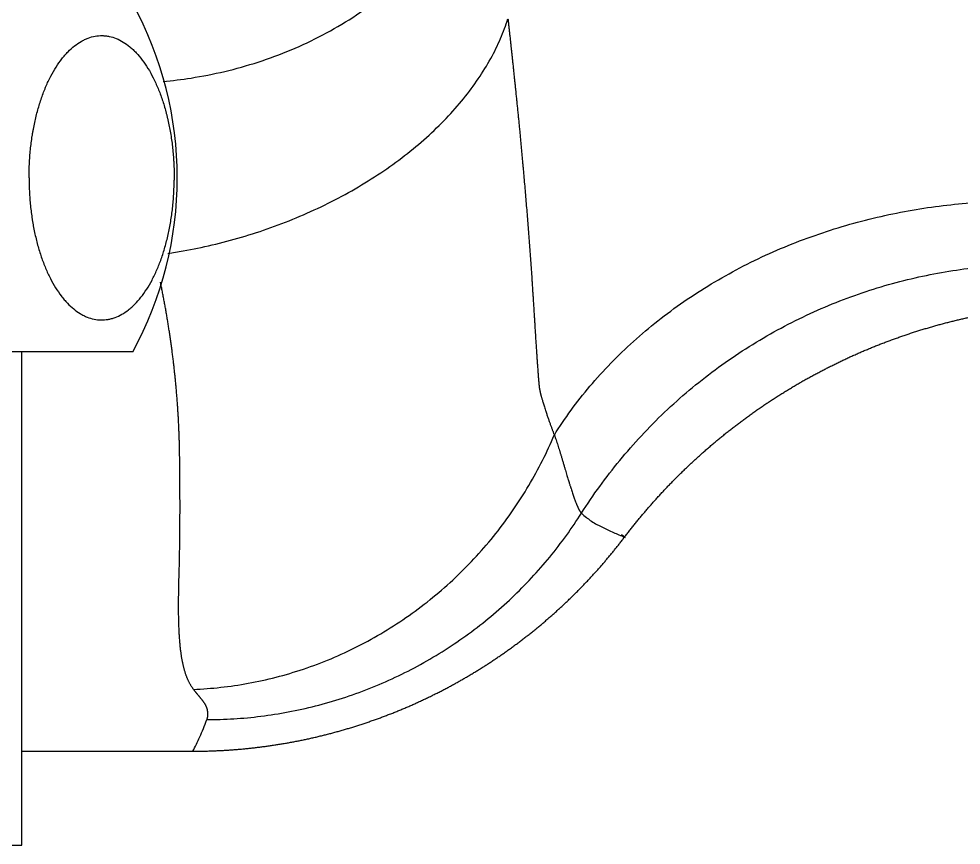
# Model space of a CAD drawing. Extents: x 0 to 1128, y 0 to 827.
# Drawn here: x 267.59 to 300.05, y 205.47 to 233.95 of the extents above; entities that cross this region are included whole.
import ezdxf

# ---------------------------------------------------------------- set-up
doc = ezdxf.new("R2010")
doc.units = 0
doc.header["$LTSCALE"] = 10
doc.header["$MEASUREMENT"] = 0
doc.layers.add('1', color=7, linetype='CONTINUOUS')

msp = doc.modelspace()

# ---------------------------------------------------------------- linework, layer by layer
at = {"layer": '1', "color": 7, "linetype": 'Continuous', "lineweight": -3}
for p, q in [((271.515, 222.471), (248.583, 222.471)), ((267.699, 205.471), (267.699, 222.471)), ((267.699, 208.706), (273.582, 208.706)), ((252.399, 205.471), (267.699, 205.471))]:
    msp.add_line(p, q, dxfattribs=at)
msp.add_arc((260.549, 228.471), 12.5, 331.3146, 28.6854, dxfattribs=at)
for points, knots in [([(272.559, 231.79), (272.878, 231.819), (273.2, 231.859), (273.908, 231.971), (274.295, 232.046), (275.067, 232.229), (275.452, 232.337), (276.216, 232.584), (276.594, 232.724), (277.338, 233.035), (277.703, 233.207), (278.413, 233.582), (278.759, 233.784), (279.424, 234.217), (279.744, 234.448), (280.352, 234.934), (280.641, 235.189), (281.184, 235.72), (281.437, 235.996), (281.906, 236.563), (282.122, 236.854), (282.512, 237.448), (282.688, 237.75), (282.998, 238.36), (283.132, 238.667), (283.361, 239.283), (283.456, 239.592), (283.607, 240.205), (283.664, 240.51), (283.741, 241.112), (283.762, 241.41), (283.767, 241.702)], [0, 0, 0, 0, 0.056794, 0.056794, 0.124166, 0.124166, 0.191538, 0.191538, 0.25891, 0.25891, 0.326282, 0.326282, 0.393654, 0.393654, 0.461025, 0.461025, 0.528397, 0.528397, 0.595769, 0.595769, 0.663141, 0.663141, 0.730513, 0.730513, 0.797885, 0.797885, 0.865256, 0.865256, 0.932628, 0.932628, 1, 1, 1, 1]), ([(272.724, 225.861), (272.898, 225.888), (273.073, 225.917), (273.581, 226.009), (273.916, 226.078), (274.589, 226.238), (274.927, 226.328), (275.602, 226.527), (275.94, 226.637), (276.609, 226.876), (276.942, 227.006), (277.598, 227.285), (277.922, 227.434), (278.557, 227.75), (278.868, 227.917), (279.474, 228.267), (279.769, 228.451), (280.338, 228.832), (280.613, 229.03), (281.14, 229.438), (281.392, 229.648), (281.87, 230.077), (282.096, 230.297), (282.522, 230.742), (282.721, 230.969), (283.09, 231.425), (283.261, 231.655), (283.573, 232.117), (283.715, 232.349), (283.97, 232.811), (284.083, 233.041), (284.281, 233.498), (284.366, 233.725), (284.438, 233.95)], [0, 0, 0, 0, 0.034128, 0.034128, 0.098519, 0.098519, 0.162911, 0.162911, 0.227302, 0.227302, 0.291694, 0.291694, 0.356085, 0.356085, 0.420477, 0.420477, 0.484868, 0.484868, 0.54926, 0.54926, 0.613651, 0.613651, 0.678043, 0.678043, 0.742434, 0.742434, 0.806826, 0.806826, 0.871217, 0.871217, 0.935609, 0.935609, 1, 1, 1, 1]), ([(284.438, 233.949), (284.441, 233.926), (284.445, 233.878), (284.453, 233.806), (284.46, 233.735), (284.468, 233.664), (284.476, 233.593), (284.484, 233.521), (284.492, 233.448), (284.5, 233.373), (284.509, 233.296), (284.517, 233.226), (284.523, 233.162), (284.529, 233.106), (284.536, 233.048), (284.542, 232.988), (284.549, 232.925), (284.556, 232.86), (284.563, 232.793), (284.571, 232.723), (284.578, 232.65), (284.586, 232.575), (284.594, 232.497), (284.606, 232.389), (284.62, 232.253), (284.636, 232.095), (284.652, 231.945), (284.666, 231.805), (284.68, 231.675), (284.692, 231.556), (284.704, 231.446), (284.714, 231.348), (284.723, 231.26), (284.731, 231.183), (284.738, 231.117), (284.744, 231.061), (284.753, 230.968), (284.767, 230.834), (284.785, 230.655), (284.802, 230.477), (284.82, 230.301), (284.837, 230.125), (284.853, 229.95), (284.87, 229.776), (284.886, 229.604), (284.902, 229.434), (284.917, 229.266), (284.932, 229.102), (284.947, 228.941), (284.961, 228.782), (284.988, 228.479), (285.027, 228.03), (285.077, 227.434), (285.126, 226.832), (285.172, 226.224), (285.217, 225.609), (285.249, 225.152), (285.269, 224.851), (285.278, 224.706), (285.288, 224.556), (285.298, 224.403), (285.308, 224.246), (285.318, 224.086), (285.329, 223.922), (285.339, 223.755), (285.35, 223.585), (285.361, 223.411), (285.372, 223.22), (285.385, 223.02), (285.398, 222.817), (285.41, 222.631), (285.422, 222.461), (285.432, 222.307), (285.442, 222.169), (285.45, 222.046), (285.458, 221.939), (285.465, 221.846), (285.47, 221.767), (285.475, 221.703), (285.479, 221.654), (285.481, 221.618), (285.484, 221.587), (285.487, 221.557), (285.489, 221.523), (285.492, 221.491), (285.495, 221.461), (285.497, 221.432), (285.5, 221.405), (285.502, 221.38), (285.504, 221.357), (285.506, 221.335), (285.508, 221.315), (285.51, 221.297), (285.512, 221.28), (285.513, 221.265), (285.515, 221.252), (285.516, 221.241), (285.517, 221.231), (285.518, 221.222), (285.519, 221.216), (285.521, 221.207), (285.523, 221.196), (285.525, 221.182), (285.529, 221.166), (285.532, 221.15), (285.536, 221.133), (285.54, 221.114), (285.545, 221.095), (285.55, 221.074), (285.555, 221.053), (285.56, 221.031), (285.566, 221.008), (285.572, 220.984), (285.579, 220.959), (285.587, 220.93), (285.596, 220.894), (285.609, 220.851), (285.623, 220.8), (285.64, 220.743), (285.659, 220.679), (285.68, 220.61), (285.704, 220.534), (285.728, 220.46), (285.751, 220.392), (285.771, 220.33), (285.791, 220.27), (285.811, 220.213), (285.831, 220.156), (285.85, 220.102), (285.869, 220.049), (285.887, 219.998), (285.905, 219.949), (285.923, 219.901), (285.94, 219.855), (285.957, 219.81), (285.973, 219.766), (285.989, 219.724), (286.004, 219.684), (286.019, 219.645), (286.029, 219.619), (286.034, 219.606)], [0, 0, 0, 0, 0.004065, 0.008122, 0.012185, 0.016267, 0.02038, 0.024538, 0.028752, 0.033044, 0.037503, 0.04215, 0.045261, 0.048496, 0.051859, 0.055352, 0.05898, 0.062747, 0.066656, 0.070711, 0.074924, 0.079296, 0.083823, 0.088495, 0.098223, 0.107493, 0.116239, 0.124443, 0.132076, 0.139117, 0.145554, 0.151373, 0.156565, 0.161123, 0.165041, 0.168314, 0.170939, 0.18155, 0.192121, 0.202653, 0.213145, 0.223598, 0.234013, 0.244388, 0.254691, 0.26489, 0.274954, 0.284851, 0.294587, 0.304194, 0.31368, 0.349606, 0.386212, 0.423599, 0.461808, 0.500941, 0.541089, 0.550338, 0.559879, 0.569712, 0.579837, 0.590256, 0.600968, 0.611974, 0.623277, 0.634876, 0.646773, 0.658969, 0.674335, 0.688657, 0.701936, 0.71417, 0.725359, 0.7355, 0.74459, 0.752627, 0.759608, 0.765532, 0.770398, 0.774202, 0.776945, 0.778626, 0.781398, 0.784042, 0.786558, 0.788944, 0.791201, 0.793329, 0.795327, 0.797197, 0.798937, 0.800548, 0.802029, 0.803381, 0.804603, 0.805696, 0.806659, 0.807493, 0.808197, 0.808772, 0.809217, 0.810466, 0.811829, 0.813306, 0.814898, 0.816604, 0.818424, 0.820359, 0.822408, 0.824571, 0.826849, 0.829241, 0.831748, 0.834369, 0.837104, 0.840992, 0.845697, 0.851219, 0.857556, 0.864708, 0.872673, 0.88145, 0.891036, 0.89861, 0.906039, 0.913323, 0.920461, 0.927454, 0.9343, 0.941001, 0.947556, 0.953965, 0.960228, 0.966346, 0.972317, 0.978144, 0.983825, 0.989361, 0.994753, 1, 1, 1, 1]), ([(267.941, 228.471), (267.941, 228.636), (267.945, 228.799), (267.962, 229.122), (267.987, 229.442), (268.027, 229.757), (268.058, 229.952), (268.064, 229.991), (268.078, 230.069), (268.084, 230.107), (268.106, 230.223), (268.121, 230.298), (268.169, 230.523), (268.241, 230.814), (268.326, 231.09), (268.396, 231.291), (268.42, 231.357), (268.457, 231.454), (268.47, 231.486), (268.496, 231.55), (268.509, 231.582), (268.575, 231.737), (268.631, 231.856), (268.748, 232.081), (268.87, 232.294), (269.003, 232.483), (269.089, 232.594), (269.107, 232.615), (269.142, 232.658), (269.195, 232.72), (269.248, 232.778), (269.357, 232.889), (269.505, 233.023), (269.658, 233.127), (269.757, 233.184), (269.776, 233.194), (269.816, 233.215), (269.836, 233.225), (269.896, 233.253), (269.936, 233.27), (270.056, 233.315), (270.217, 233.358), (270.379, 233.372), (270.501, 233.37), (270.541, 233.367), (270.603, 233.36), (270.623, 233.358), (270.664, 233.351), (270.684, 233.348), (270.786, 233.326), (270.867, 233.302), (271.026, 233.238), (271.183, 233.158), (271.336, 233.049), (271.449, 232.956), (271.487, 232.923), (271.561, 232.853), (271.598, 232.817), (271.706, 232.702), (271.845, 232.536), (271.976, 232.344), (272.102, 232.139), (272.162, 232.03), (272.279, 231.799), (272.334, 231.678), (272.437, 231.428), (272.534, 231.168), (272.618, 230.889), (272.666, 230.71), (272.675, 230.673), (272.693, 230.6), (272.702, 230.563), (272.729, 230.452), (272.745, 230.377), (272.792, 230.15), (272.846, 229.844), (272.884, 229.529), (272.907, 229.29), (272.913, 229.209), (272.922, 229.088), (272.924, 229.047), (272.929, 228.966), (272.931, 228.925), (272.939, 228.72), (272.942, 228.556), (272.941, 228.392)], [0, 0, 0, 0, 0.03125, 0.03125, 0.0625, 0.09375, 0.09375, 0.101562, 0.101562, 0.109375, 0.109375, 0.125, 0.125, 0.15625, 0.1875, 0.1875, 0.203125, 0.203125, 0.210937, 0.210937, 0.21875, 0.21875, 0.25, 0.25, 0.28125, 0.3125, 0.3125, 0.320312, 0.320312, 0.328125, 0.34375, 0.34375, 0.375, 0.40625, 0.40625, 0.414062, 0.414062, 0.421875, 0.421875, 0.4375, 0.4375, 0.46875, 0.5, 0.5, 0.515625, 0.515625, 0.523437, 0.523437, 0.53125, 0.53125, 0.5625, 0.5625, 0.59375, 0.625, 0.625, 0.640625, 0.640625, 0.65625, 0.65625, 0.6875, 0.71875, 0.71875, 0.75, 0.75, 0.78125, 0.78125, 0.8125, 0.84375, 0.84375, 0.851563, 0.851563, 0.859375, 0.859375, 0.875, 0.875, 0.90625, 0.9375, 0.9375, 0.953125, 0.953125, 0.960937, 0.960937, 0.96875, 0.96875, 1, 1, 1, 1]), ([(267.941, 228.471), (267.941, 228.309), (267.945, 228.147), (267.962, 227.828), (267.986, 227.51), (268.026, 227.199), (268.056, 227.006), (268.062, 226.967), (268.075, 226.89), (268.082, 226.852), (268.103, 226.737), (268.117, 226.662), (268.165, 226.439), (268.235, 226.15), (268.319, 225.877), (268.387, 225.677), (268.411, 225.612), (268.46, 225.482), (268.485, 225.419), (268.563, 225.233), (268.618, 225.115), (268.733, 224.89), (268.853, 224.677), (268.983, 224.487), (269.068, 224.376), (269.085, 224.354), (269.12, 224.312), (269.172, 224.249), (269.225, 224.19), (269.332, 224.078), (269.477, 223.943), (269.629, 223.835), (269.745, 223.766), (269.784, 223.744), (269.843, 223.715), (269.863, 223.705), (269.902, 223.687), (269.922, 223.679), (270.021, 223.64), (270.18, 223.592), (270.34, 223.574), (270.501, 223.571), (270.582, 223.578), (270.683, 223.595), (270.703, 223.599), (270.743, 223.608), (270.803, 223.623), (270.863, 223.642), (270.982, 223.686), (271.138, 223.758), (271.29, 223.861), (271.403, 223.948), (271.44, 223.979), (271.496, 224.029), (271.514, 224.046), (271.551, 224.081), (271.569, 224.098), (271.66, 224.19), (271.8, 224.348), (271.931, 224.533), (272.058, 224.729), (272.119, 224.834), (272.207, 225.001), (272.236, 225.058), (272.292, 225.175), (272.319, 225.235), (272.398, 225.418), (272.498, 225.67), (272.584, 225.941), (272.644, 226.15), (272.663, 226.222), (272.699, 226.366), (272.717, 226.44), (272.766, 226.662), (272.824, 226.962), (272.867, 227.272), (272.901, 227.585), (272.915, 227.744), (272.927, 227.946), (272.929, 227.986), (272.933, 228.067), (272.938, 228.189), (272.94, 228.31), (272.941, 228.392)], [0, 0, 0, 0, 0.03125, 0.03125, 0.0625, 0.09375, 0.09375, 0.101562, 0.101562, 0.109375, 0.109375, 0.125, 0.125, 0.15625, 0.1875, 0.1875, 0.203125, 0.203125, 0.21875, 0.21875, 0.25, 0.25, 0.28125, 0.3125, 0.3125, 0.320312, 0.320312, 0.328125, 0.34375, 0.34375, 0.375, 0.40625, 0.40625, 0.421875, 0.421875, 0.429687, 0.429687, 0.4375, 0.4375, 0.46875, 0.5, 0.5, 0.53125, 0.53125, 0.539062, 0.539062, 0.546875, 0.5625, 0.5625, 0.59375, 0.625, 0.625, 0.640625, 0.640625, 0.648437, 0.648437, 0.65625, 0.65625, 0.6875, 0.71875, 0.71875, 0.75, 0.75, 0.765625, 0.765625, 0.78125, 0.78125, 0.8125, 0.84375, 0.84375, 0.859375, 0.859375, 0.875, 0.875, 0.90625, 0.9375, 0.9375, 0.96875, 0.96875, 0.976562, 0.976562, 0.984375, 1, 1, 1, 1]), ([(286.035, 219.607), (286.215, 219.895), (286.407, 220.18), (286.816, 220.74), (287.033, 221.016), (287.488, 221.556), (287.728, 221.821), (288.228, 222.337), (288.489, 222.589), (289.031, 223.077), (289.312, 223.314), (289.892, 223.772), (290.191, 223.993), (290.805, 224.417), (291.12, 224.62), (291.763, 225.007), (292.092, 225.192), (292.759, 225.541), (293.099, 225.706), (293.786, 226.015), (294.134, 226.16), (294.836, 226.428), (295.19, 226.553), (295.901, 226.781), (296.258, 226.885), (296.974, 227.072), (297.332, 227.156), (298.048, 227.304), (298.405, 227.368), (299.116, 227.477), (299.47, 227.523), (300.172, 227.595), (300.521, 227.622), (300.866, 227.641)], [0, 0, 0, 0, 0.0625, 0.0625, 0.125, 0.125, 0.1875, 0.1875, 0.25, 0.25, 0.3125, 0.3125, 0.375, 0.375, 0.4375, 0.4375, 0.5, 0.5, 0.5625, 0.5625, 0.625, 0.625, 0.6875, 0.6875, 0.75, 0.75, 0.8125, 0.8125, 0.875, 0.875, 0.9375, 0.9375, 1, 1, 1, 1]), ([(286.969, 216.912), (287.169, 217.226), (287.379, 217.534), (287.818, 218.141), (288.048, 218.439), (288.527, 219.021), (288.776, 219.306), (289.292, 219.86), (289.558, 220.13), (290.109, 220.653), (290.392, 220.906), (290.974, 221.395), (291.272, 221.63), (291.881, 222.081), (292.192, 222.297), (292.826, 222.709), (293.148, 222.904), (293.802, 223.274), (294.133, 223.449), (294.803, 223.776), (295.142, 223.929), (295.823, 224.213), (296.167, 224.344), (296.856, 224.584), (297.203, 224.693), (297.896, 224.889), (298.59, 225.064), (299.282, 225.196), (299.972, 225.308), (300.315, 225.354), (300.998, 225.425), (301.337, 225.451), (301.672, 225.467)], [0, 0, 0, 0, 0.0625, 0.0625, 0.125, 0.125, 0.1875, 0.1875, 0.25, 0.25, 0.3125, 0.3125, 0.375, 0.375, 0.4375, 0.4375, 0.5, 0.5, 0.5625, 0.5625, 0.625, 0.625, 0.6875, 0.6875, 0.75, 0.75, 0.8125, 0.875, 0.875, 0.9375, 0.9375, 1, 1, 1, 1]), ([(273.608, 210.841), (273.601, 210.85), (273.588, 210.868), (273.568, 210.896), (273.548, 210.925), (273.528, 210.956), (273.509, 210.987), (273.491, 211.019), (273.473, 211.052), (273.455, 211.086), (273.437, 211.121), (273.421, 211.158), (273.404, 211.195), (273.388, 211.233), (273.372, 211.272), (273.357, 211.313), (273.342, 211.354), (273.328, 211.397), (273.314, 211.441), (273.301, 211.487), (273.288, 211.533), (273.275, 211.581), (273.263, 211.63), (273.251, 211.68), (273.239, 211.732), (273.229, 211.786), (273.218, 211.841), (273.208, 211.897), (273.198, 211.955), (273.189, 212.014), (273.18, 212.075), (273.172, 212.138), (273.164, 212.203), (273.156, 212.269), (273.149, 212.337), (273.142, 212.407), (273.136, 212.479), (273.13, 212.553), (273.125, 212.628), (273.12, 212.706), (273.115, 212.786), (273.111, 212.868), (273.108, 212.952), (273.104, 213.038), (273.101, 213.127), (273.099, 213.218), (273.097, 213.311), (273.095, 213.406), (273.094, 213.504), (273.093, 213.605), (273.093, 213.708), (273.093, 213.813), (273.094, 213.921), (273.095, 214.032), (273.096, 214.145), (273.098, 214.261), (273.1, 214.38), (273.103, 214.501), (273.106, 214.626), (273.109, 214.741), (273.112, 214.845), (273.115, 214.938), (273.117, 215.033), (273.12, 215.127), (273.122, 215.223), (273.124, 215.32), (273.126, 215.417), (273.128, 215.515), (273.129, 215.614), (273.131, 215.714), (273.132, 215.814), (273.134, 215.916), (273.135, 216.018), (273.136, 216.12), (273.137, 216.224), (273.138, 216.328), (273.139, 216.433), (273.14, 216.538), (273.14, 216.645), (273.141, 216.752), (273.141, 216.859), (273.142, 216.967), (273.142, 217.076), (273.142, 217.186), (273.142, 217.296), (273.141, 217.407), (273.141, 217.519), (273.141, 217.631), (273.14, 217.743), (273.14, 217.857), (273.139, 217.971), (273.138, 218.085), (273.137, 218.2), (273.136, 218.316), (273.135, 218.432), (273.134, 218.549), (273.132, 218.666), (273.131, 218.784), (273.129, 218.902), (273.128, 219.007), (273.126, 219.098), (273.125, 219.174), (273.123, 219.251), (273.121, 219.328), (273.119, 219.405), (273.117, 219.482), (273.114, 219.559), (273.111, 219.636), (273.108, 219.714), (273.105, 219.792), (273.102, 219.869), (273.098, 219.947), (273.095, 220.025), (273.091, 220.103), (273.086, 220.182), (273.082, 220.26), (273.077, 220.338), (273.072, 220.417), (273.067, 220.495), (273.062, 220.574), (273.056, 220.653), (273.051, 220.732), (273.045, 220.811), (273.039, 220.89), (273.032, 220.969), (273.026, 221.048), (273.019, 221.128), (273.012, 221.207), (273.005, 221.287), (272.997, 221.366), (272.99, 221.446), (272.982, 221.526), (272.974, 221.606), (272.966, 221.685), (272.957, 221.765), (272.949, 221.845), (272.94, 221.925), (272.931, 222.006), (272.921, 222.086), (272.912, 222.166), (272.902, 222.246), (272.892, 222.326), (272.882, 222.407), (272.871, 222.487), (272.861, 222.568), (272.85, 222.648), (272.839, 222.729), (272.828, 222.809), (272.816, 222.89), (272.805, 222.971), (272.793, 223.051), (272.781, 223.132), (272.768, 223.213), (272.756, 223.293), (272.743, 223.374), (272.73, 223.455), (272.717, 223.536), (272.704, 223.616), (272.69, 223.697), (272.676, 223.778), (272.662, 223.859), (272.648, 223.94), (272.634, 224.021), (272.619, 224.101), (272.604, 224.182), (272.589, 224.263), (272.574, 224.344), (272.559, 224.425), (272.543, 224.506), (272.527, 224.587), (272.511, 224.667), (272.495, 224.748), (272.48, 224.818), (272.471, 224.861), (272.468, 224.877)], [0, 0, 0, 0, 0.006805, 0.013996, 0.021256, 0.02858, 0.035963, 0.043401, 0.050889, 0.058422, 0.065997, 0.073608, 0.081251, 0.088923, 0.096619, 0.104334, 0.112066, 0.11981, 0.127563, 0.135322, 0.143082, 0.150842, 0.158599, 0.166349, 0.17409, 0.18182, 0.189538, 0.197241, 0.204929, 0.2126, 0.220252, 0.227887, 0.235503, 0.243101, 0.250681, 0.258243, 0.265789, 0.273321, 0.280839, 0.288346, 0.295844, 0.303336, 0.310825, 0.318315, 0.325809, 0.333311, 0.340827, 0.34836, 0.355916, 0.3635, 0.37112, 0.37878, 0.386488, 0.394252, 0.402078, 0.409977, 0.417961, 0.426034, 0.434198, 0.442453, 0.448376, 0.454305, 0.46024, 0.466181, 0.47213, 0.478086, 0.484049, 0.490021, 0.496002, 0.501991, 0.50799, 0.513998, 0.520016, 0.526045, 0.532084, 0.538134, 0.544196, 0.550269, 0.556354, 0.562451, 0.56856, 0.574682, 0.580816, 0.586964, 0.593125, 0.5993, 0.605488, 0.611691, 0.617907, 0.624139, 0.630384, 0.636645, 0.64292, 0.64921, 0.655516, 0.661837, 0.668174, 0.674527, 0.680895, 0.68728, 0.69138, 0.695483, 0.69959, 0.7037, 0.707814, 0.711931, 0.716052, 0.720177, 0.724305, 0.728437, 0.732573, 0.736713, 0.740856, 0.745004, 0.749155, 0.75331, 0.757469, 0.761632, 0.765799, 0.76997, 0.774145, 0.778324, 0.782507, 0.786694, 0.790886, 0.795081, 0.799281, 0.803485, 0.807693, 0.811905, 0.816122, 0.820343, 0.824568, 0.828797, 0.833031, 0.837269, 0.841512, 0.845759, 0.85001, 0.854266, 0.858527, 0.862792, 0.867061, 0.871335, 0.875614, 0.879897, 0.884184, 0.888477, 0.892774, 0.897075, 0.901382, 0.905693, 0.910008, 0.914329, 0.918654, 0.922984, 0.927319, 0.931659, 0.936003, 0.940353, 0.944707, 0.949067, 0.953431, 0.9578, 0.962174, 0.966554, 0.970938, 0.975327, 0.979722, 0.984121, 0.988526, 0.992936, 0.997351, 1, 1, 1, 1]), ([(288.454, 216.089), (288.469, 216.108), (288.498, 216.147), (288.543, 216.205), (288.588, 216.264), (288.633, 216.322), (288.679, 216.379), (288.725, 216.437), (288.771, 216.495), (288.817, 216.552), (288.863, 216.61), (288.91, 216.667), (288.957, 216.724), (289.004, 216.781), (289.052, 216.838), (289.1, 216.895), (289.147, 216.951), (289.196, 217.008), (289.244, 217.064), (289.293, 217.12), (289.342, 217.177), (289.391, 217.232), (289.44, 217.288), (289.49, 217.344), (289.54, 217.399), (289.59, 217.455), (289.64, 217.51), (289.691, 217.565), (289.741, 217.62), (289.792, 217.675), (289.844, 217.73), (289.895, 217.784), (289.947, 217.838), (289.999, 217.893), (290.051, 217.947), (290.104, 218), (290.156, 218.054), (290.209, 218.108), (290.262, 218.161), (290.316, 218.214), (290.369, 218.267), (290.423, 218.32), (290.477, 218.373), (290.531, 218.425), (290.586, 218.478), (290.64, 218.53), (290.695, 218.582), (290.751, 218.634), (290.806, 218.685), (290.862, 218.737), (290.917, 218.788), (290.973, 218.839), (291.03, 218.89), (291.086, 218.941), (291.143, 218.991), (291.2, 219.042), (291.257, 219.092), (291.314, 219.142), (291.372, 219.192), (291.429, 219.241), (291.487, 219.291), (291.546, 219.34), (291.604, 219.389), (291.663, 219.438), (291.721, 219.487), (291.78, 219.535), (291.84, 219.583), (291.899, 219.631), (291.959, 219.679), (292.018, 219.727), (292.079, 219.774), (292.139, 219.821), (292.199, 219.868), (292.26, 219.915), (292.321, 219.962), (292.382, 220.008), (292.443, 220.054), (292.504, 220.1), (292.566, 220.146), (292.628, 220.191), (292.69, 220.237), (292.752, 220.282), (292.814, 220.327), (292.877, 220.371), (292.94, 220.416), (293.002, 220.46), (293.066, 220.504), (293.129, 220.547), (293.192, 220.591), (293.256, 220.634), (293.32, 220.677), (293.384, 220.72), (293.448, 220.763), (293.512, 220.805), (293.577, 220.847), (293.642, 220.889), (293.707, 220.931), (293.772, 220.972), (293.837, 221.013), (293.902, 221.054), (293.968, 221.095), (294.034, 221.135), (294.099, 221.175), (294.165, 221.215), (294.232, 221.255), (294.298, 221.294), (294.365, 221.334), (294.431, 221.373), (294.498, 221.411), (294.565, 221.45), (294.632, 221.488), (294.7, 221.526), (294.767, 221.564), (294.835, 221.601), (294.902, 221.638), (294.97, 221.675), (295.038, 221.712), (295.106, 221.748), (295.175, 221.784), (295.243, 221.82), (295.312, 221.856), (295.381, 221.891), (295.449, 221.927), (295.518, 221.961), (295.588, 221.996), (295.657, 222.03), (295.726, 222.064), (295.796, 222.098), (295.865, 222.132), (295.935, 222.165), (296.005, 222.198), (296.075, 222.231), (296.145, 222.263), (296.216, 222.296), (296.286, 222.328), (296.356, 222.359), (296.427, 222.391), (296.498, 222.422), (296.569, 222.453), (296.64, 222.483), (296.711, 222.514), (296.782, 222.544), (296.853, 222.573), (296.924, 222.603), (296.996, 222.632), (297.067, 222.661), (297.139, 222.69), (297.211, 222.718), (297.283, 222.746), (297.355, 222.774), (297.427, 222.802), (297.499, 222.829), (297.571, 222.856), (297.644, 222.883), (297.716, 222.909), (297.788, 222.935), (297.861, 222.961), (297.934, 222.987), (298.006, 223.012), (298.079, 223.037), (298.152, 223.062), (298.225, 223.087), (298.298, 223.111), (298.371, 223.135), (298.444, 223.158), (298.518, 223.182), (298.591, 223.205), (298.664, 223.228), (298.738, 223.25), (298.811, 223.272), (298.885, 223.294), (298.958, 223.316), (299.032, 223.337), (299.106, 223.358), (299.18, 223.379), (299.254, 223.4), (299.327, 223.42), (299.401, 223.44), (299.475, 223.46), (299.549, 223.479), (299.623, 223.498), (299.698, 223.517), (299.772, 223.536), (299.846, 223.554), (299.92, 223.572), (299.995, 223.589), (300.069, 223.607), (300.143, 223.624), (300.218, 223.641), (300.292, 223.657), (300.366, 223.674), (300.441, 223.69), (300.515, 223.705), (300.59, 223.721), (300.664, 223.736), (300.739, 223.751), (300.813, 223.765), (300.888, 223.779), (300.963, 223.793), (301.037, 223.807), (301.112, 223.82), (301.187, 223.834), (301.261, 223.846), (301.336, 223.859), (301.411, 223.871), (301.485, 223.883), (301.56, 223.895), (301.635, 223.906), (301.709, 223.918), (301.784, 223.928), (301.859, 223.939), (301.933, 223.949), (302.008, 223.959), (302.082, 223.969), (302.157, 223.979), (302.232, 223.988), (302.306, 223.997), (302.381, 224.005), (302.456, 224.014), (302.53, 224.022), (302.605, 224.029), (302.679, 224.037), (302.754, 224.044), (302.828, 224.051), (302.903, 224.058), (302.977, 224.064), (303.051, 224.07), (303.126, 224.076), (303.2, 224.082), (303.274, 224.087), (303.349, 224.092), (303.423, 224.097), (303.497, 224.101), (303.571, 224.106), (303.645, 224.11), (303.72, 224.113), (303.769, 224.116), (303.794, 224.117)], [0, 0, 0, 0, 0.004105, 0.008214, 0.012326, 0.016442, 0.02056, 0.024682, 0.028807, 0.032936, 0.037067, 0.041202, 0.04534, 0.04948, 0.053624, 0.057771, 0.061921, 0.066074, 0.070231, 0.07439, 0.078552, 0.082717, 0.086884, 0.091055, 0.095229, 0.099405, 0.103584, 0.107766, 0.111951, 0.116138, 0.120329, 0.124522, 0.128717, 0.132915, 0.137116, 0.141319, 0.145525, 0.149734, 0.153945, 0.158158, 0.162374, 0.166593, 0.170813, 0.175037, 0.179262, 0.18349, 0.18772, 0.191953, 0.196187, 0.200424, 0.204663, 0.208905, 0.213148, 0.217394, 0.221641, 0.225891, 0.230143, 0.234397, 0.238652, 0.24291, 0.24717, 0.251431, 0.255695, 0.25996, 0.264227, 0.268496, 0.272767, 0.277039, 0.281313, 0.285589, 0.289866, 0.294146, 0.298426, 0.302708, 0.306992, 0.311277, 0.315564, 0.319852, 0.324142, 0.328433, 0.332725, 0.337019, 0.341314, 0.34561, 0.349908, 0.354207, 0.358507, 0.362808, 0.36711, 0.371413, 0.375718, 0.380023, 0.38433, 0.388637, 0.392946, 0.397255, 0.401565, 0.405876, 0.410188, 0.414501, 0.418814, 0.423129, 0.427444, 0.431759, 0.436076, 0.440393, 0.44471, 0.449028, 0.453347, 0.457666, 0.461986, 0.466306, 0.470626, 0.474947, 0.479268, 0.48359, 0.487912, 0.492234, 0.496556, 0.500879, 0.505201, 0.509524, 0.513847, 0.51817, 0.522493, 0.526816, 0.53114, 0.535463, 0.539786, 0.544109, 0.548431, 0.552754, 0.557077, 0.561399, 0.565721, 0.570043, 0.574364, 0.578685, 0.583006, 0.587326, 0.591646, 0.595965, 0.600284, 0.604603, 0.60892, 0.613238, 0.617554, 0.62187, 0.626186, 0.6305, 0.634814, 0.639127, 0.64344, 0.647751, 0.652062, 0.656372, 0.660681, 0.664989, 0.669296, 0.673602, 0.677907, 0.682211, 0.686514, 0.690816, 0.695117, 0.699416, 0.703714, 0.708012, 0.712307, 0.716602, 0.720895, 0.725187, 0.729478, 0.733767, 0.738055, 0.742341, 0.746626, 0.750909, 0.755191, 0.759471, 0.76375, 0.768027, 0.772302, 0.776576, 0.780848, 0.785118, 0.789386, 0.793653, 0.797918, 0.802181, 0.806442, 0.810702, 0.814959, 0.819214, 0.823468, 0.827719, 0.831969, 0.836216, 0.840462, 0.844705, 0.848946, 0.853185, 0.857422, 0.861656, 0.865889, 0.870119, 0.874347, 0.878572, 0.882795, 0.887016, 0.891235, 0.895451, 0.899664, 0.903875, 0.908084, 0.91229, 0.916494, 0.920695, 0.924893, 0.929089, 0.933283, 0.937473, 0.941661, 0.945847, 0.950029, 0.954209, 0.958386, 0.96256, 0.966732, 0.970901, 0.975066, 0.979229, 0.983389, 0.987546, 0.991701, 0.995852, 1, 1, 1, 1]), ([(273.608, 210.841), (273.918, 210.853), (274.23, 210.877), (274.859, 210.946), (275.176, 210.992), (275.811, 211.108), (276.13, 211.178), (276.766, 211.342), (277.084, 211.436), (277.717, 211.649), (278.031, 211.767), (278.655, 212.028), (278.963, 212.171), (279.572, 212.48), (279.872, 212.646), (280.46, 213), (280.749, 213.188), (281.313, 213.586), (281.588, 213.795), (282.122, 214.233), (282.381, 214.461), (282.881, 214.934), (283.122, 215.179), (283.584, 215.684), (283.806, 215.944), (284.228, 216.475), (284.429, 216.747), (284.809, 217.3), (284.989, 217.582), (285.325, 218.151), (285.483, 218.439), (285.775, 219.02), (285.91, 219.313), (286.034, 219.606)], [0, 0, 0, 0, 0.0625, 0.0625, 0.125, 0.125, 0.1875, 0.1875, 0.25, 0.25, 0.3125, 0.3125, 0.375, 0.375, 0.4375, 0.4375, 0.5, 0.5, 0.5625, 0.5625, 0.625, 0.625, 0.6875, 0.6875, 0.75, 0.75, 0.8125, 0.8125, 0.875, 0.875, 0.9375, 0.9375, 1, 1, 1, 1]), ([(286.036, 219.609), (286.045, 219.581), (286.065, 219.524), (286.095, 219.437), (286.124, 219.348), (286.154, 219.257), (286.184, 219.164), (286.208, 219.088), (286.227, 219.028), (286.24, 218.984), (286.255, 218.937), (286.27, 218.888), (286.285, 218.836), (286.301, 218.783), (286.318, 218.727), (286.335, 218.669), (286.352, 218.609), (286.375, 218.533), (286.401, 218.444), (286.43, 218.347), (286.457, 218.258), (286.481, 218.177), (286.504, 218.103), (286.524, 218.036), (286.543, 217.975), (286.559, 217.921), (286.574, 217.873), (286.587, 217.831), (286.599, 217.795), (286.615, 217.745), (286.636, 217.682), (286.662, 217.605), (286.687, 217.533), (286.711, 217.464), (286.734, 217.399), (286.756, 217.337), (286.778, 217.279), (286.794, 217.239), (286.804, 217.212), (286.809, 217.199), (286.814, 217.186), (286.82, 217.174), (286.825, 217.161), (286.83, 217.15), (286.834, 217.138), (286.839, 217.127), (286.844, 217.116), (286.849, 217.105), (286.853, 217.095), (286.858, 217.085), (286.862, 217.075), (286.867, 217.066), (286.871, 217.057), (286.875, 217.049), (286.879, 217.04), (286.883, 217.033), (286.887, 217.025), (286.891, 217.018), (286.895, 217.011), (286.9, 217.003), (286.906, 216.993), (286.913, 216.983), (286.92, 216.973), (286.927, 216.963), (286.934, 216.953), (286.942, 216.944), (286.949, 216.935), (286.956, 216.927), (286.962, 216.92), (286.967, 216.915), (286.969, 216.912)], [0, 0, 0, 0, 0.017466, 0.035572, 0.054316, 0.073703, 0.09374, 0.114439, 0.123675, 0.133538, 0.144031, 0.155158, 0.166928, 0.179349, 0.192432, 0.206194, 0.220651, 0.235817, 0.262777, 0.288461, 0.312854, 0.335928, 0.357635, 0.37793, 0.396774, 0.41413, 0.429963, 0.444246, 0.456952, 0.468056, 0.49783, 0.527835, 0.558046, 0.588435, 0.618982, 0.649667, 0.680469, 0.711368, 0.719516, 0.727637, 0.735729, 0.743792, 0.751832, 0.759844, 0.767819, 0.775745, 0.783612, 0.79141, 0.799129, 0.806767, 0.814336, 0.82183, 0.829241, 0.83656, 0.843779, 0.85089, 0.857886, 0.863699, 0.871167, 0.880152, 0.890475, 0.901917, 0.914213, 0.92705, 0.940057, 0.952769, 0.964772, 0.976408, 0.988169, 1, 1, 1, 1]), ([(274.067, 209.797), (274.374, 209.797), (274.683, 209.807), (275.305, 209.846), (275.617, 209.876), (276.243, 209.954), (276.556, 210.003), (277.183, 210.121), (277.496, 210.19), (278.12, 210.349), (278.431, 210.439), (279.048, 210.638), (279.354, 210.748), (279.96, 210.987), (280.26, 211.117), (280.852, 211.395), (281.143, 211.544), (281.716, 211.86), (281.998, 212.027), (282.549, 212.379), (282.818, 212.563), (283.344, 212.948), (283.601, 213.149), (284.098, 213.564), (284.34, 213.779), (284.807, 214.222), (285.032, 214.45), (285.467, 214.917), (285.676, 215.156), (286.076, 215.644), (286.267, 215.892), (286.632, 216.397), (286.805, 216.653), (286.969, 216.912)], [0, 0, 0, 0, 0.0625, 0.0625, 0.125, 0.125, 0.1875, 0.1875, 0.25, 0.25, 0.3125, 0.3125, 0.375, 0.375, 0.4375, 0.4375, 0.5, 0.5, 0.5625, 0.5625, 0.625, 0.625, 0.6875, 0.6875, 0.75, 0.75, 0.8125, 0.8125, 0.875, 0.875, 0.9375, 0.9375, 1, 1, 1, 1]), ([(286.969, 216.912), (287.025, 216.858), (287.082, 216.808), (287.17, 216.74), (287.2, 216.718), (287.259, 216.676), (287.289, 216.655), (287.38, 216.596), (287.442, 216.559), (287.535, 216.507), (287.566, 216.49), (287.628, 216.457), (287.659, 216.441), (287.754, 216.394), (287.817, 216.364), (287.943, 216.306), (288.007, 216.277), (288.198, 216.194), (288.326, 216.141), (288.454, 216.089)], [0, 0, 0, 0, 0.125, 0.125, 0.1875, 0.1875, 0.25, 0.25, 0.375, 0.375, 0.4375, 0.4375, 0.5, 0.5, 0.625, 0.625, 0.75, 0.75, 1, 1, 1, 1]), ([(288.454, 216.089), (288.471, 216.075), (288.476, 216.072), (288.455, 216.088), (288.429, 216.108), (288.377, 216.148), (288.365, 216.157), (288.352, 216.166)], [0, 0, 0, 0, 0.444395, 0.444395, 0.88879, 0.88879, 1, 1, 1, 1]), ([(273.583, 208.71), (273.607, 208.71), (273.655, 208.71), (273.728, 208.71), (273.801, 208.711), (273.874, 208.712), (273.947, 208.713), (274.02, 208.715), (274.093, 208.716), (274.166, 208.719), (274.239, 208.721), (274.312, 208.724), (274.385, 208.727), (274.458, 208.73), (274.531, 208.734), (274.605, 208.737), (274.678, 208.742), (274.751, 208.746), (274.825, 208.751), (274.898, 208.756), (274.971, 208.761), (275.045, 208.767), (275.118, 208.773), (275.191, 208.779), (275.265, 208.785), (275.338, 208.792), (275.412, 208.799), (275.485, 208.807), (275.558, 208.814), (275.632, 208.822), (275.705, 208.831), (275.779, 208.839), (275.852, 208.848), (275.926, 208.857), (275.999, 208.867), (276.073, 208.876), (276.146, 208.886), (276.219, 208.897), (276.293, 208.907), (276.366, 208.918), (276.439, 208.93), (276.513, 208.941), (276.586, 208.953), (276.659, 208.965), (276.733, 208.977), (276.806, 208.99), (276.879, 209.003), (276.952, 209.016), (277.026, 209.03), (277.099, 209.044), (277.172, 209.058), (277.245, 209.073), (277.318, 209.087), (277.391, 209.102), (277.464, 209.118), (277.537, 209.133), (277.61, 209.149), (277.683, 209.166), (277.755, 209.182), (277.828, 209.199), (277.901, 209.216), (277.973, 209.234), (278.046, 209.251), (278.118, 209.269), (278.191, 209.288), (278.263, 209.306), (278.336, 209.325), (278.408, 209.344), (278.48, 209.364), (278.552, 209.384), (278.624, 209.404), (278.696, 209.424), (278.768, 209.445), (278.84, 209.466), (278.912, 209.487), (278.983, 209.508), (279.055, 209.53), (279.126, 209.552), (279.198, 209.575), (279.269, 209.597), (279.34, 209.62), (279.412, 209.644), (279.483, 209.667), (279.554, 209.691), (279.625, 209.715), (279.695, 209.739), (279.766, 209.764), (279.837, 209.789), (279.907, 209.814), (279.978, 209.84), (280.048, 209.865), (280.118, 209.892), (280.188, 209.918), (280.258, 209.944), (280.328, 209.971), (280.398, 209.999), (280.467, 210.026), (280.537, 210.054), (280.606, 210.082), (280.675, 210.11), (280.745, 210.139), (280.814, 210.167), (280.883, 210.197), (280.951, 210.226), (281.02, 210.256), (281.089, 210.285), (281.157, 210.316), (281.225, 210.346), (281.293, 210.377), (281.361, 210.408), (281.429, 210.439), (281.497, 210.471), (281.564, 210.502), (281.632, 210.534), (281.699, 210.567), (281.766, 210.599), (281.833, 210.632), (281.9, 210.665), (281.967, 210.699), (282.033, 210.732), (282.1, 210.766), (282.166, 210.8), (282.232, 210.834), (282.298, 210.869), (282.364, 210.904), (282.429, 210.939), (282.495, 210.974), (282.56, 211.01), (282.625, 211.046), (282.69, 211.082), (282.755, 211.118), (282.819, 211.155), (282.884, 211.192), (282.948, 211.229), (283.012, 211.266), (283.076, 211.304), (283.14, 211.341), (283.204, 211.379), (283.267, 211.418), (283.33, 211.456), (283.393, 211.495), (283.456, 211.534), (283.519, 211.573), (283.581, 211.612), (283.644, 211.652), (283.706, 211.692), (283.768, 211.732), (283.829, 211.772), (283.891, 211.813), (283.952, 211.854), (284.013, 211.895), (284.074, 211.936), (284.135, 211.977), (284.196, 212.019), (284.256, 212.061), (284.316, 212.103), (284.376, 212.145), (284.436, 212.188), (284.496, 212.23), (284.555, 212.273), (284.614, 212.316), (284.673, 212.36), (284.732, 212.403), (284.79, 212.447), (284.849, 212.491), (284.907, 212.535), (284.965, 212.579), (285.023, 212.624), (285.08, 212.669), (285.137, 212.713), (285.194, 212.759), (285.251, 212.804), (285.308, 212.849), (285.364, 212.895), (285.421, 212.941), (285.477, 212.987), (285.532, 213.033), (285.588, 213.08), (285.643, 213.126), (285.698, 213.173), (285.753, 213.22), (285.808, 213.267), (285.862, 213.314), (285.917, 213.362), (285.971, 213.409), (286.024, 213.457), (286.078, 213.505), (286.131, 213.553), (286.184, 213.602), (286.237, 213.65), (286.29, 213.699), (286.342, 213.748), (286.394, 213.797), (286.446, 213.846), (286.498, 213.895), (286.549, 213.944), (286.601, 213.994), (286.651, 214.044), (286.702, 214.094), (286.753, 214.144), (286.803, 214.194), (286.853, 214.244), (286.903, 214.295), (286.952, 214.345), (287.002, 214.396), (287.051, 214.447), (287.1, 214.498), (287.148, 214.549), (287.197, 214.601), (287.245, 214.652), (287.293, 214.704), (287.34, 214.755), (287.388, 214.807), (287.435, 214.859), (287.482, 214.911), (287.528, 214.964), (287.575, 215.016), (287.621, 215.068), (287.667, 215.121), (287.713, 215.174), (287.758, 215.226), (287.803, 215.279), (287.848, 215.332), (287.893, 215.386), (287.938, 215.439), (287.982, 215.492), (288.026, 215.546), (288.069, 215.599), (288.113, 215.653), (288.156, 215.707), (288.199, 215.761), (288.242, 215.815), (288.284, 215.869), (288.327, 215.923), (288.369, 215.977), (288.41, 216.032), (288.438, 216.068), (288.452, 216.086)], [0, 0, 0, 0, 0.004227, 0.008456, 0.012688, 0.016923, 0.021161, 0.025402, 0.029645, 0.033891, 0.03814, 0.042392, 0.046645, 0.050902, 0.055161, 0.059422, 0.063686, 0.067953, 0.072222, 0.076493, 0.080766, 0.085042, 0.08932, 0.093601, 0.097883, 0.102168, 0.106455, 0.110744, 0.115035, 0.119328, 0.123623, 0.12792, 0.132219, 0.13652, 0.140823, 0.145127, 0.149434, 0.153742, 0.158052, 0.162363, 0.166677, 0.170992, 0.175308, 0.179626, 0.183946, 0.188267, 0.19259, 0.196914, 0.201239, 0.205566, 0.209894, 0.214224, 0.218554, 0.222886, 0.227219, 0.231553, 0.235889, 0.240225, 0.244562, 0.248901, 0.25324, 0.257581, 0.261922, 0.266264, 0.270607, 0.274951, 0.279295, 0.28364, 0.287986, 0.292333, 0.29668, 0.301028, 0.305376, 0.309725, 0.314074, 0.318424, 0.322774, 0.327125, 0.331475, 0.335826, 0.340178, 0.344529, 0.348881, 0.353233, 0.357585, 0.361937, 0.366289, 0.370641, 0.374994, 0.379346, 0.383697, 0.388049, 0.392401, 0.396752, 0.401103, 0.405454, 0.409805, 0.414155, 0.418505, 0.422854, 0.427203, 0.431552, 0.435899, 0.440247, 0.444594, 0.44894, 0.453285, 0.45763, 0.461974, 0.466317, 0.470659, 0.475, 0.479341, 0.483681, 0.488019, 0.492357, 0.496694, 0.501029, 0.505364, 0.509697, 0.514029, 0.51836, 0.52269, 0.527019, 0.531346, 0.535671, 0.539996, 0.544319, 0.54864, 0.55296, 0.557279, 0.561596, 0.565911, 0.570225, 0.574537, 0.578848, 0.583156, 0.587463, 0.591769, 0.596072, 0.600373, 0.604673, 0.608971, 0.613266, 0.61756, 0.621852, 0.626141, 0.630429, 0.634714, 0.638998, 0.643279, 0.647558, 0.651834, 0.656109, 0.660381, 0.66465, 0.668918, 0.673182, 0.677445, 0.681705, 0.685962, 0.690217, 0.694469, 0.698719, 0.702966, 0.707211, 0.711452, 0.715691, 0.719928, 0.724161, 0.728392, 0.73262, 0.736845, 0.741067, 0.745286, 0.749502, 0.753715, 0.757925, 0.762132, 0.766336, 0.770537, 0.774735, 0.77893, 0.783121, 0.787309, 0.791494, 0.795676, 0.799854, 0.804029, 0.808201, 0.812369, 0.816534, 0.820695, 0.824853, 0.829007, 0.833158, 0.837305, 0.841449, 0.845589, 0.849726, 0.853859, 0.857988, 0.862113, 0.866235, 0.870353, 0.874467, 0.878577, 0.882684, 0.886787, 0.890885, 0.89498, 0.899071, 0.903158, 0.907241, 0.91132, 0.915395, 0.919466, 0.923533, 0.927596, 0.931655, 0.935709, 0.939759, 0.943806, 0.947847, 0.951885, 0.955919, 0.959948, 0.963973, 0.967993, 0.97201, 0.976021, 0.980029, 0.984032, 0.988031, 0.992025, 0.996015, 1, 1, 1, 1]), ([(274.067, 209.797), (274.07, 209.804), (274.075, 209.818), (274.082, 209.84), (274.088, 209.863), (274.093, 209.885), (274.097, 209.908), (274.1, 209.93), (274.102, 209.953), (274.103, 209.976), (274.103, 209.999), (274.102, 210.023), (274.101, 210.046), (274.098, 210.07), (274.094, 210.093), (274.089, 210.117), (274.084, 210.141), (274.077, 210.166), (274.069, 210.19), (274.061, 210.215), (274.052, 210.237), (274.044, 210.257), (274.035, 210.275), (274.026, 210.294), (274.016, 210.313), (274.004, 210.332), (273.992, 210.352), (273.979, 210.372), (273.965, 210.393), (273.951, 210.414), (273.935, 210.436), (273.918, 210.458), (273.901, 210.481), (273.882, 210.504), (273.863, 210.528), (273.845, 210.549), (273.828, 210.568), (273.815, 210.585), (273.801, 210.601), (273.787, 210.617), (273.774, 210.634), (273.76, 210.65), (273.746, 210.667), (273.733, 210.684), (273.719, 210.701), (273.705, 210.718), (273.692, 210.735), (273.678, 210.752), (273.665, 210.769), (273.651, 210.786), (273.637, 210.804), (273.624, 210.821), (273.614, 210.833), (273.61, 210.839)], [0, 0, 0, 0, 0.031426, 0.06243, 0.093018, 0.123193, 0.15296, 0.182326, 0.211294, 0.239869, 0.268056, 0.295859, 0.323285, 0.350337, 0.37702, 0.40334, 0.4293, 0.454906, 0.480162, 0.505073, 0.529644, 0.546877, 0.564271, 0.581819, 0.599513, 0.617348, 0.635315, 0.653408, 0.67162, 0.689943, 0.708371, 0.726896, 0.745512, 0.764212, 0.782988, 0.801835, 0.81419, 0.826454, 0.838629, 0.850716, 0.862713, 0.874623, 0.886445, 0.898181, 0.909831, 0.921395, 0.932875, 0.944269, 0.955581, 0.966809, 0.977954, 0.989018, 1, 1, 1, 1]), ([(273.583, 208.71), (273.664, 208.866), (273.745, 209.029), (273.906, 209.385), (273.986, 209.578), (274.067, 209.797)], [0, 0, 0, 0, 0.5, 0.5, 1, 1, 1, 1])]:
    msp.add_open_spline(points, degree=3, knots=knots, dxfattribs=at)
msp.add_open_spline([(267.699, 208.71), (269.66, 208.71), (271.621, 208.71), (273.583, 208.71)], degree=3, dxfattribs=at)

doc.saveas('drawing.dxf')
